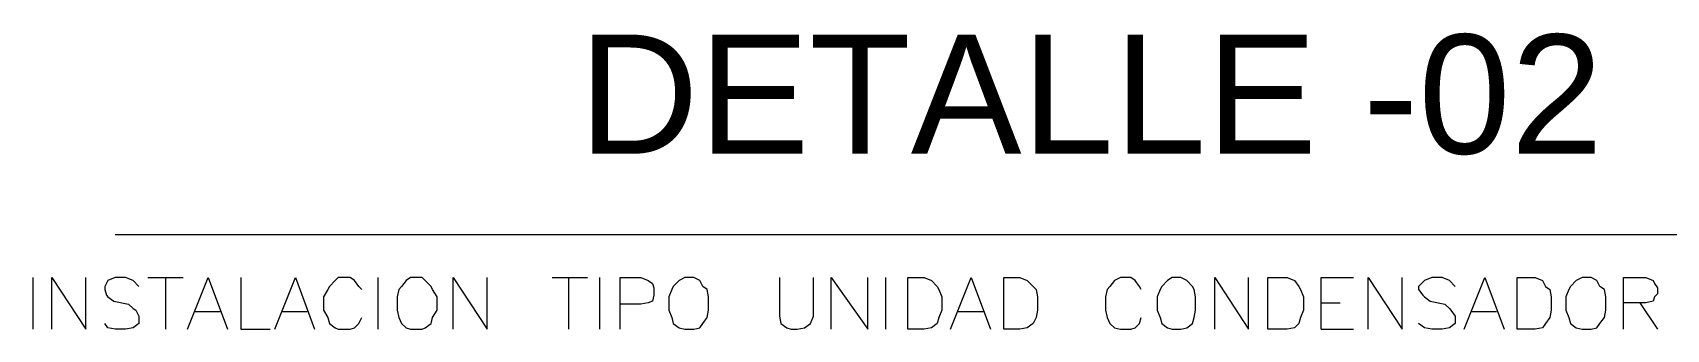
# Model space of a CAD drawing. Header units: millimetres. Extents: x 821 to 906, y 83 to 185.
# Drawn here: x 895.339 to 896.697, y 87.575 to 87.821 of the extents above; entities that cross this region are included whole.
import ezdxf

# ---------------------------------------------------------------- set-up
doc = ezdxf.new("R2010")
doc.units = ezdxf.units.MM
doc.layers.add('C.EMPOTRADO EN PARED Y TECHO', color=210, linetype='Continuous', lineweight=40)
doc.styles.add('Arial$001', font='arial.ttf', dxfattribs={"height": 3.480444})

# ---------------------------------------------------------------- blocks, each defined once
blk = doc.blocks.new('htrhfdhdfhfd')
at = {"color": 7, "linetype": 'Continuous', "lineweight": 9, "true_color": 0x000007}
for points in [[(460.8709, 124.5621), (463.0621, 124.5621), (463.0621, 124.5621)], [(460.7781, 124.514), (460.7781, 124.456), (460.7781, 124.456)], [(460.7997, 124.456), (460.7997, 124.514), (460.8378, 124.456), (460.8378, 124.514)], [(460.8974, 124.5041), (460.8908, 124.5107), (460.8825, 124.514), (460.8709, 124.514), (460.8626, 124.5107), (460.8593, 124.5041), (460.8593, 124.5008), (460.861, 124.4941), (460.8626, 124.4925), (460.8693, 124.4875), (460.8858, 124.4842), (460.8908, 124.4792), (460.8941, 124.4776), (460.8974, 124.4709), (460.8974, 124.4626), (460.8908, 124.4577), (460.8825, 124.456), (460.8709, 124.456), (460.8626, 124.4577), (460.8593, 124.4626)], [(460.9074, 124.514), (460.9472, 124.514), (460.9472, 124.514)], [(460.9273, 124.514), (460.9273, 124.456), (460.9273, 124.456)], [(460.9521, 124.456), (460.9753, 124.514), (460.9969, 124.456)], [(461.0118, 124.514), (461.0118, 124.456), (461.045, 124.456)], [(461.0499, 124.456), (461.0731, 124.514), (461.0947, 124.456)], [(461.1477, 124.5008), (461.1444, 124.5041), (461.1394, 124.5107), (461.1345, 124.514), (461.1212, 124.514), (461.1179, 124.5107), (461.1113, 124.5041), (461.1096, 124.5008), (461.1046, 124.4925), (461.1046, 124.4776), (461.1096, 124.4693), (461.1113, 124.4626), (461.1179, 124.4577), (461.1212, 124.456), (461.1345, 124.456), (461.1394, 124.4577), (461.1444, 124.4626), (461.1477, 124.4693)], [(461.1659, 124.514), (461.1659, 124.456), (461.1659, 124.456)], [(461.2505, 124.456), (461.2505, 124.514), (461.2886, 124.456), (461.2886, 124.514)], [(461.3615, 124.514), (461.4013, 124.514), (461.4013, 124.514)], [(461.3798, 124.514), (461.3798, 124.456), (461.3798, 124.456)], [(461.4146, 124.514), (461.4146, 124.456), (461.4146, 124.456)], [(461.4378, 124.456), (461.4378, 124.514), (461.461, 124.514), (461.4693, 124.5107), (461.4742, 124.5074), (461.4759, 124.5024), (461.4759, 124.4941), (461.4742, 124.4875), (461.4693, 124.4858), (461.461, 124.4842), (461.4378, 124.4842)], [(461.6168, 124.514), (461.6168, 124.4709), (461.6184, 124.4626), (461.6251, 124.4577), (461.63, 124.456), (461.6367, 124.456), (461.645, 124.4577), (461.6516, 124.4626), (461.6549, 124.4709), (461.6549, 124.514)], [(461.6748, 124.456), (461.6748, 124.514), (461.7162, 124.456), (461.7162, 124.514)], [(461.7361, 124.514), (461.7361, 124.456), (461.7361, 124.456)], [(461.809, 124.456), (461.8322, 124.514), (461.8538, 124.456)], [(462.0229, 124.5008), (462.0212, 124.5041), (462.0162, 124.5107), (462.0113, 124.514), (461.9997, 124.514), (461.993, 124.5107), (461.988, 124.5041), (461.9847, 124.5008), (461.9831, 124.4925), (461.9831, 124.4776), (461.9847, 124.4693), (461.988, 124.4626), (461.993, 124.4577), (461.9997, 124.456), (462.0113, 124.456), (462.0162, 124.4577), (462.0212, 124.4626), (462.0229, 124.4693)], [(462.1057, 124.456), (462.1057, 124.514), (462.1438, 124.456), (462.1438, 124.514)], [(462.2251, 124.456), (462.2251, 124.514), (462.2615, 124.514)], [(462.2781, 124.456), (462.2781, 124.514), (462.3162, 124.456), (462.3162, 124.514)], [(462.3759, 124.5041), (462.3693, 124.5107), (462.361, 124.514), (462.3494, 124.514), (462.3411, 124.5107), (462.3345, 124.5041), (462.3345, 124.5008), (462.3394, 124.4941), (462.3411, 124.4925), (462.3477, 124.4875), (462.3643, 124.4842), (462.3693, 124.4792), (462.3709, 124.4776), (462.3759, 124.4709), (462.3759, 124.4626), (462.3693, 124.4577), (462.361, 124.456), (462.3494, 124.456), (462.3411, 124.4577), (462.3345, 124.4626)], [(462.3858, 124.456), (462.409, 124.514), (462.4306, 124.456)], [(462.5648, 124.456), (462.5648, 124.514), (462.5897, 124.514), (462.598, 124.5107), (462.5997, 124.5074), (462.603, 124.5024), (462.603, 124.4958), (462.5997, 124.4925), (462.598, 124.4875), (462.5897, 124.4858), (462.5648, 124.4858)], [(460.9604, 124.4759), (460.9886, 124.4759), (460.9886, 124.4759)], [(461.0582, 124.4759), (461.0864, 124.4759), (461.0864, 124.4759)], [(461.8173, 124.4759), (461.8455, 124.4759), (461.8455, 124.4759)], [(462.2251, 124.4858), (462.2466, 124.4858), (462.2466, 124.4858)], [(462.3941, 124.4759), (462.4223, 124.4759), (462.4223, 124.4759)], [(462.5831, 124.4858), (462.603, 124.456), (462.603, 124.456)], [(462.2251, 124.456), (462.2615, 124.456), (462.2615, 124.456)]]:
    blk.add_lwpolyline(points, dxfattribs=at)
for points in [[(461.2024, 124.514), (461.1974, 124.5107), (461.1925, 124.5041), (461.1892, 124.5008), (461.1875, 124.4925), (461.1875, 124.4776), (461.1892, 124.4693), (461.1925, 124.4626), (461.1974, 124.4577), (461.2024, 124.456), (461.2157, 124.456), (461.219, 124.4577), (461.2256, 124.4626), (461.2273, 124.4693), (461.2322, 124.4776), (461.2322, 124.4925), (461.2273, 124.5008), (461.2256, 124.5041), (461.219, 124.5107), (461.2157, 124.514)], [(461.5107, 124.514), (461.5041, 124.5107), (461.4974, 124.5041), (461.4958, 124.5008), (461.4925, 124.4925), (461.4925, 124.4776), (461.4958, 124.4693), (461.4974, 124.4626), (461.5041, 124.4577), (461.5107, 124.456), (461.5206, 124.456), (461.5273, 124.4577), (461.5306, 124.4626), (461.5356, 124.4693), (461.5372, 124.4776), (461.5372, 124.4925), (461.5356, 124.5008), (461.5306, 124.5041), (461.5273, 124.5107), (461.5206, 124.514)], [(461.761, 124.456), (461.761, 124.514), (461.7792, 124.514), (461.7875, 124.5107), (461.7941, 124.5041), (461.7958, 124.5008), (461.7991, 124.4925), (461.7991, 124.4776), (461.7958, 124.4693), (461.7941, 124.4626), (461.7875, 124.4577), (461.7792, 124.456)], [(461.8687, 124.456), (461.8687, 124.514), (461.8869, 124.514), (461.8952, 124.5107), (461.9019, 124.5041), (461.9052, 124.5008), (461.9068, 124.4925), (461.9068, 124.4776), (461.9052, 124.4693), (461.9019, 124.4626), (461.8952, 124.4577), (461.8869, 124.456)], [(462.0577, 124.514), (462.0527, 124.5107), (462.0461, 124.5041), (462.0444, 124.5008), (462.0411, 124.4925), (462.0411, 124.4776), (462.0444, 124.4693), (462.0461, 124.4626), (462.0527, 124.4577), (462.0577, 124.456), (462.0676, 124.456), (462.0742, 124.4577), (462.0809, 124.4626), (462.0825, 124.4693), (462.0842, 124.4776), (462.0842, 124.4925), (462.0825, 124.5008), (462.0809, 124.5041), (462.0742, 124.5107), (462.0676, 124.514)], [(462.1654, 124.456), (462.1654, 124.514), (462.1869, 124.514), (462.1952, 124.5107), (462.2002, 124.5041), (462.2019, 124.5008), (462.2052, 124.4925), (462.2052, 124.4776), (462.2019, 124.4693), (462.2002, 124.4626), (462.1952, 124.4577), (462.1869, 124.456)], [(462.4455, 124.456), (462.4455, 124.514), (462.4654, 124.514), (462.4737, 124.5107), (462.477, 124.5041), (462.482, 124.5008), (462.4836, 124.4925), (462.4836, 124.4776), (462.482, 124.4693), (462.477, 124.4626), (462.4737, 124.4577), (462.4654, 124.456)], [(462.5184, 124.514), (462.5118, 124.5107), (462.5052, 124.5041), (462.5035, 124.5008), (462.5002, 124.4925), (462.5002, 124.4776), (462.5035, 124.4693), (462.5052, 124.4626), (462.5118, 124.4577), (462.5184, 124.456), (462.5284, 124.456), (462.535, 124.4577), (462.5383, 124.4626), (462.5433, 124.4693), (462.545, 124.4776), (462.545, 124.4925), (462.5433, 124.5008), (462.5383, 124.5041), (462.535, 124.5107), (462.5284, 124.514)]]:
    blk.add_lwpolyline(points, close=True, dxfattribs=at)
at = {"color": 7, "true_color": 0x000007, "style": 'Arial$001'}
blk.add_text('DETALLE -02', height=0.133501, dxfattribs=at).set_placement((461.3914, 124.6529))

msp = doc.modelspace()

# ---------------------------------------------------------------- block references
at = {"layer": 'C.EMPOTRADO EN PARED Y TECHO', "lineweight": 25, "xscale": 0.7403935568954524, "yscale": 0.7403935568954524, "zscale": 0.7403935568954524}
msp.add_blockref('htrhfdhdfhfd', (554.1815, -4.5713), dxfattribs=at)

doc.saveas('drawing.dxf')
